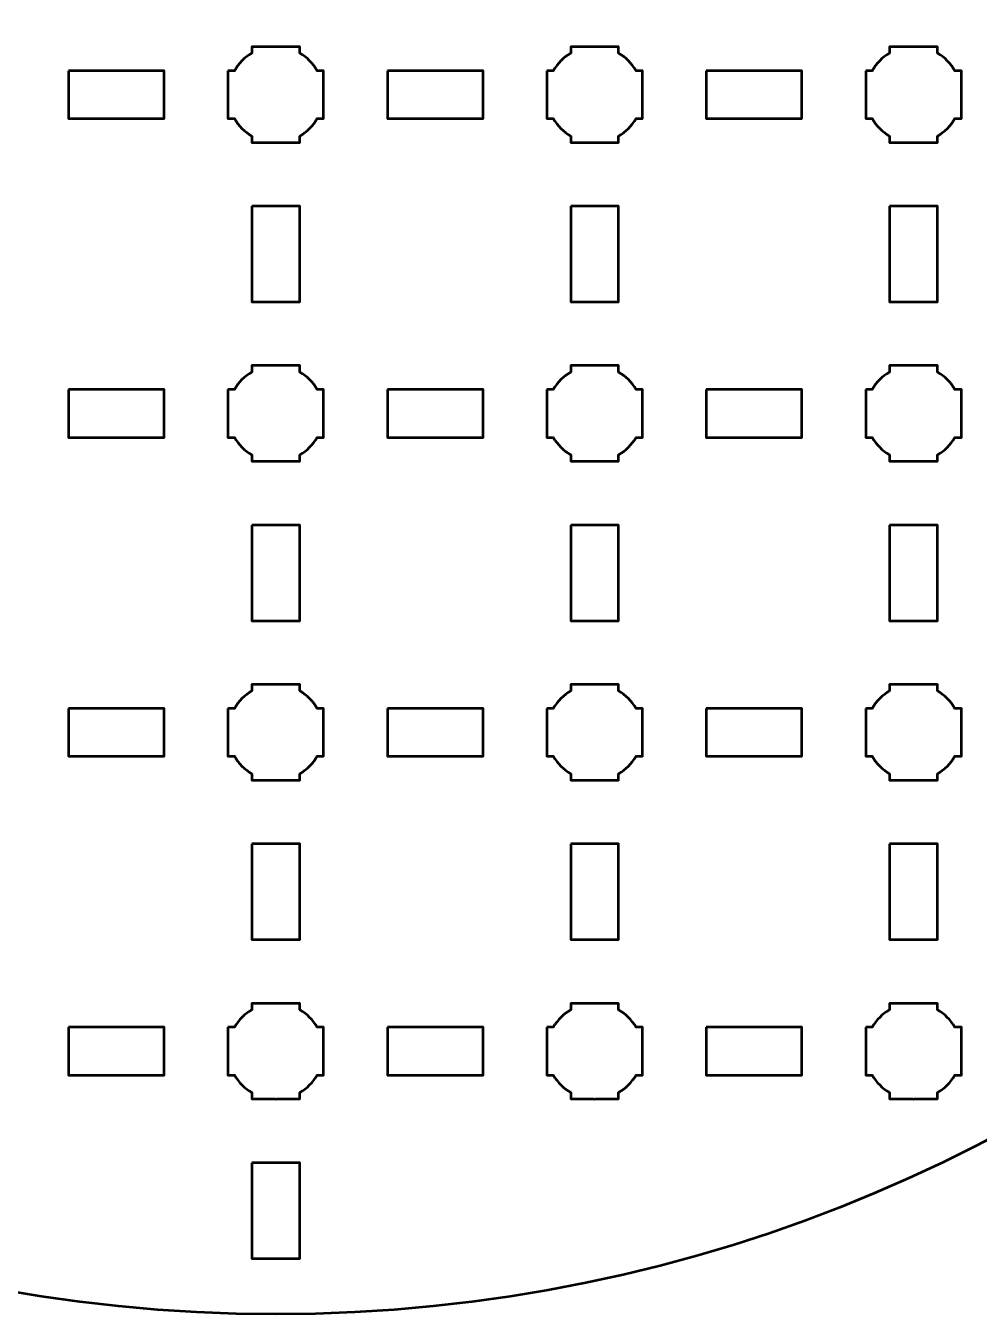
# Model space of a CAD drawing. Header units: centimetres. Extents: x -20.1 to -0.8, y -24.5 to -5.2.
# Drawn here: x -12.07 to -6.09, y -24.5 to -16.42 of the extents above; entities that cross this region are included whole.
import ezdxf

# ---------------------------------------------------------------- set-up
doc = ezdxf.new("R2010")
doc.units = ezdxf.units.CM
doc.header["$MEASUREMENT"] = 0
doc.layers.add('Layer 1', color=7, linetype='Continuous')

msp = doc.modelspace()

# ---------------------------------------------------------------- linework, layer by layer
at = {"layer": 'Layer 1', "lineweight": 53}
msp.add_ellipse((-10.49999, -14.84999), major_axis=(0, 9.65), ratio=1, dxfattribs=at)
for points, knots in [([(-10.8, -16.69994), (-10.8, -16.69994), (-10.7598, -16.69994), (-10.7598, -16.69994), (-10.7598, -16.69994), (-10.73347, -16.65442), (-10.69551, -16.61649), (-10.65, -16.59016), (-10.65, -16.59016), (-10.65, -16.59016), (-10.65, -16.54994), (-10.65, -16.54994), (-10.65, -16.54994), (-10.65, -16.54994), (-10.35, -16.54994), (-10.35, -16.54994), (-10.35, -16.54994), (-10.35, -16.54994), (-10.35, -16.59013), (-10.35, -16.59013), (-10.35, -16.59013), (-10.30447, -16.61646), (-10.26648, -16.65441), (-10.24012, -16.69994), (-10.24012, -16.69994), (-10.24012, -16.69994), (-10.2, -16.69994), (-10.2, -16.69994), (-10.2, -16.69994), (-10.2, -16.69994), (-10.2, -16.84536), (-10.2, -16.84536), (-10.2, -16.84536), (-10.2, -16.84536), (-10.19994, -16.85001), (-10.19994, -16.85001), (-10.19994, -16.85001), (-10.19994, -16.85001), (-10.2, -16.85465), (-10.2, -16.85465), (-10.2, -16.85465), (-10.2, -16.85465), (-10.2, -16.99994), (-10.2, -16.99994), (-10.2, -16.99994), (-10.2, -16.99994), (-10.24007, -16.99994), (-10.24007, -16.99994), (-10.24007, -16.99994), (-10.26642, -17.04551), (-10.30442, -17.08352), (-10.35, -17.10988), (-10.35, -17.10988), (-10.35, -17.10988), (-10.35, -17.14994), (-10.35, -17.14994), (-10.35, -17.14994), (-10.35, -17.14994), (-10.49328, -17.14994), (-10.49328, -17.14994), (-10.49328, -17.14994), (-10.49328, -17.14994), (-10.49995, -17.15002), (-10.49995, -17.15002), (-10.49995, -17.15002), (-10.49995, -17.15002), (-10.50663, -17.14994), (-10.50663, -17.14994), (-10.50663, -17.14994), (-10.50663, -17.14994), (-10.65, -17.14994), (-10.65, -17.14994), (-10.65, -17.14994), (-10.65, -17.14994), (-10.65, -17.10984), (-10.65, -17.10984), (-10.65, -17.10984), (-10.69554, -17.08348), (-10.73352, -17.04549), (-10.75985, -16.99994), (-10.75985, -16.99994), (-10.75985, -16.99994), (-10.8, -16.99994), (-10.8, -16.99994), (-10.8, -16.99994), (-10.8, -16.99994), (-10.8, -16.69994), (-10.8, -16.69994)], [0, 0, 0, 0, 0.0454545, 0.0454545, 0.0454545, 0.0454545, 0.0909091, 0.0909091, 0.0909091, 0.0909091, 0.1363636, 0.1363636, 0.1363636, 0.1363636, 0.1818182, 0.1818182, 0.1818182, 0.1818182, 0.2272727, 0.2272727, 0.2272727, 0.2272727, 0.2727273, 0.2727273, 0.2727273, 0.2727273, 0.3181818, 0.3181818, 0.3181818, 0.3181818, 0.3636364, 0.3636364, 0.3636364, 0.3636364, 0.4090909, 0.4090909, 0.4090909, 0.4090909, 0.4545455, 0.4545455, 0.4545455, 0.4545455, 0.5, 0.5, 0.5, 0.5, 0.5454545, 0.5454545, 0.5454545, 0.5454545, 0.5909091, 0.5909091, 0.5909091, 0.5909091, 0.6363636, 0.6363636, 0.6363636, 0.6363636, 0.6818182, 0.6818182, 0.6818182, 0.6818182, 0.7272727, 0.7272727, 0.7272727, 0.7272727, 0.7727273, 0.7727273, 0.7727273, 0.7727273, 0.8181818, 0.8181818, 0.8181818, 0.8181818, 0.8636364, 0.8636364, 0.8636364, 0.8636364, 0.9090909, 0.9090909, 0.9090909, 0.9090909, 0.9545455, 0.9545455, 0.9545455, 0.9545455, 1, 1, 1, 1]), ([(-8.8, -16.69994), (-8.8, -16.69994), (-8.7598, -16.69994), (-8.7598, -16.69994), (-8.7598, -16.69994), (-8.73347, -16.65442), (-8.69551, -16.61649), (-8.65, -16.59016), (-8.65, -16.59016), (-8.65, -16.59016), (-8.65, -16.54994), (-8.65, -16.54994), (-8.65, -16.54994), (-8.65, -16.54994), (-8.35, -16.54994), (-8.35, -16.54994), (-8.35, -16.54994), (-8.35, -16.54994), (-8.35, -16.59013), (-8.35, -16.59013), (-8.35, -16.59013), (-8.30447, -16.61646), (-8.26648, -16.65441), (-8.24012, -16.69994), (-8.24012, -16.69994), (-8.24012, -16.69994), (-8.2, -16.69994), (-8.2, -16.69994), (-8.2, -16.69994), (-8.2, -16.69994), (-8.2, -16.84536), (-8.2, -16.84536), (-8.2, -16.84536), (-8.2, -16.84536), (-8.19994, -16.85001), (-8.19994, -16.85001), (-8.19994, -16.85001), (-8.19994, -16.85001), (-8.2, -16.85465), (-8.2, -16.85465), (-8.2, -16.85465), (-8.2, -16.85465), (-8.2, -16.99994), (-8.2, -16.99994), (-8.2, -16.99994), (-8.2, -16.99994), (-8.24007, -16.99994), (-8.24007, -16.99994), (-8.24007, -16.99994), (-8.26642, -17.04551), (-8.30442, -17.08352), (-8.35, -17.10988), (-8.35, -17.10988), (-8.35, -17.10988), (-8.35, -17.14994), (-8.35, -17.14994), (-8.35, -17.14994), (-8.35, -17.14994), (-8.49328, -17.14994), (-8.49328, -17.14994), (-8.49328, -17.14994), (-8.49328, -17.14994), (-8.49995, -17.15002), (-8.49995, -17.15002), (-8.49995, -17.15002), (-8.49995, -17.15002), (-8.50663, -17.14994), (-8.50663, -17.14994), (-8.50663, -17.14994), (-8.50663, -17.14994), (-8.65, -17.14994), (-8.65, -17.14994), (-8.65, -17.14994), (-8.65, -17.14994), (-8.65, -17.10984), (-8.65, -17.10984), (-8.65, -17.10984), (-8.69554, -17.08348), (-8.73352, -17.04549), (-8.75985, -16.99994), (-8.75985, -16.99994), (-8.75985, -16.99994), (-8.8, -16.99994), (-8.8, -16.99994), (-8.8, -16.99994), (-8.8, -16.99994), (-8.8, -16.69994), (-8.8, -16.69994)], [0, 0, 0, 0, 0.0454545, 0.0454545, 0.0454545, 0.0454545, 0.0909091, 0.0909091, 0.0909091, 0.0909091, 0.1363636, 0.1363636, 0.1363636, 0.1363636, 0.1818182, 0.1818182, 0.1818182, 0.1818182, 0.2272727, 0.2272727, 0.2272727, 0.2272727, 0.2727273, 0.2727273, 0.2727273, 0.2727273, 0.3181818, 0.3181818, 0.3181818, 0.3181818, 0.3636364, 0.3636364, 0.3636364, 0.3636364, 0.4090909, 0.4090909, 0.4090909, 0.4090909, 0.4545455, 0.4545455, 0.4545455, 0.4545455, 0.5, 0.5, 0.5, 0.5, 0.5454545, 0.5454545, 0.5454545, 0.5454545, 0.5909091, 0.5909091, 0.5909091, 0.5909091, 0.6363636, 0.6363636, 0.6363636, 0.6363636, 0.6818182, 0.6818182, 0.6818182, 0.6818182, 0.7272727, 0.7272727, 0.7272727, 0.7272727, 0.7727273, 0.7727273, 0.7727273, 0.7727273, 0.8181818, 0.8181818, 0.8181818, 0.8181818, 0.8636364, 0.8636364, 0.8636364, 0.8636364, 0.9090909, 0.9090909, 0.9090909, 0.9090909, 0.9545455, 0.9545455, 0.9545455, 0.9545455, 1, 1, 1, 1]), ([(-6.8, -16.69994), (-6.8, -16.69994), (-6.7598, -16.69994), (-6.7598, -16.69994), (-6.7598, -16.69994), (-6.73347, -16.65442), (-6.69551, -16.61649), (-6.65, -16.59016), (-6.65, -16.59016), (-6.65, -16.59016), (-6.65, -16.54994), (-6.65, -16.54994), (-6.65, -16.54994), (-6.65, -16.54994), (-6.35, -16.54994), (-6.35, -16.54994), (-6.35, -16.54994), (-6.35, -16.54994), (-6.35, -16.59013), (-6.35, -16.59013), (-6.35, -16.59013), (-6.30447, -16.61646), (-6.26648, -16.65441), (-6.24012, -16.69994), (-6.24012, -16.69994), (-6.24012, -16.69994), (-6.2, -16.69994), (-6.2, -16.69994), (-6.2, -16.69994), (-6.2, -16.69994), (-6.2, -16.84536), (-6.2, -16.84536), (-6.2, -16.84536), (-6.2, -16.84536), (-6.19994, -16.85001), (-6.19994, -16.85001), (-6.19994, -16.85001), (-6.19994, -16.85001), (-6.2, -16.85465), (-6.2, -16.85465), (-6.2, -16.85465), (-6.2, -16.85465), (-6.2, -16.99994), (-6.2, -16.99994), (-6.2, -16.99994), (-6.2, -16.99994), (-6.24007, -16.99994), (-6.24007, -16.99994), (-6.24007, -16.99994), (-6.26642, -17.04551), (-6.30442, -17.08352), (-6.35, -17.10988), (-6.35, -17.10988), (-6.35, -17.10988), (-6.35, -17.14994), (-6.35, -17.14994), (-6.35, -17.14994), (-6.35, -17.14994), (-6.49328, -17.14994), (-6.49328, -17.14994), (-6.49328, -17.14994), (-6.49328, -17.14994), (-6.49995, -17.15002), (-6.49995, -17.15002), (-6.49995, -17.15002), (-6.49995, -17.15002), (-6.50663, -17.14994), (-6.50663, -17.14994), (-6.50663, -17.14994), (-6.50663, -17.14994), (-6.65, -17.14994), (-6.65, -17.14994), (-6.65, -17.14994), (-6.65, -17.14994), (-6.65, -17.10984), (-6.65, -17.10984), (-6.65, -17.10984), (-6.69554, -17.08348), (-6.73352, -17.04549), (-6.75985, -16.99994), (-6.75985, -16.99994), (-6.75985, -16.99994), (-6.8, -16.99994), (-6.8, -16.99994), (-6.8, -16.99994), (-6.8, -16.99994), (-6.8, -16.69994), (-6.8, -16.69994)], [0, 0, 0, 0, 0.0454545, 0.0454545, 0.0454545, 0.0454545, 0.0909091, 0.0909091, 0.0909091, 0.0909091, 0.1363636, 0.1363636, 0.1363636, 0.1363636, 0.1818182, 0.1818182, 0.1818182, 0.1818182, 0.2272727, 0.2272727, 0.2272727, 0.2272727, 0.2727273, 0.2727273, 0.2727273, 0.2727273, 0.3181818, 0.3181818, 0.3181818, 0.3181818, 0.3636364, 0.3636364, 0.3636364, 0.3636364, 0.4090909, 0.4090909, 0.4090909, 0.4090909, 0.4545455, 0.4545455, 0.4545455, 0.4545455, 0.5, 0.5, 0.5, 0.5, 0.5454545, 0.5454545, 0.5454545, 0.5454545, 0.5909091, 0.5909091, 0.5909091, 0.5909091, 0.6363636, 0.6363636, 0.6363636, 0.6363636, 0.6818182, 0.6818182, 0.6818182, 0.6818182, 0.7272727, 0.7272727, 0.7272727, 0.7272727, 0.7727273, 0.7727273, 0.7727273, 0.7727273, 0.8181818, 0.8181818, 0.8181818, 0.8181818, 0.8636364, 0.8636364, 0.8636364, 0.8636364, 0.9090909, 0.9090909, 0.9090909, 0.9090909, 0.9545455, 0.9545455, 0.9545455, 0.9545455, 1, 1, 1, 1]), ([(-11.79999, -16.69996), (-11.79999, -16.69996), (-11.19998, -16.69996), (-11.19998, -16.69996), (-11.19998, -16.69996), (-11.19998, -16.69996), (-11.19998, -16.99997), (-11.19998, -16.99997), (-11.19998, -16.99997), (-11.19998, -16.99997), (-11.79999, -16.99997), (-11.79999, -16.99997), (-11.79999, -16.99997), (-11.79999, -16.99997), (-11.79999, -16.69996), (-11.79999, -16.69996)], [0, 0, 0, 0, 0.25, 0.25, 0.25, 0.25, 0.5, 0.5, 0.5, 0.5, 0.75, 0.75, 0.75, 0.75, 1, 1, 1, 1]), ([(-9.79992, -16.69996), (-9.79992, -16.69996), (-9.19992, -16.69996), (-9.19992, -16.69996), (-9.19992, -16.69996), (-9.19992, -16.69996), (-9.19992, -16.99997), (-9.19992, -16.99997), (-9.19992, -16.99997), (-9.19992, -16.99997), (-9.79992, -16.99997), (-9.79992, -16.99997), (-9.79992, -16.99997), (-9.79992, -16.99997), (-9.79992, -16.69996), (-9.79992, -16.69996)], [0, 0, 0, 0, 0.25, 0.25, 0.25, 0.25, 0.5, 0.5, 0.5, 0.5, 0.75, 0.75, 0.75, 0.75, 1, 1, 1, 1]), ([(-7.79992, -16.69993), (-7.79992, -16.69993), (-7.19992, -16.69993), (-7.19992, -16.69993), (-7.19992, -16.69993), (-7.19992, -16.69993), (-7.19992, -16.99993), (-7.19992, -16.99993), (-7.19992, -16.99993), (-7.19992, -16.99993), (-7.79992, -16.99993), (-7.79992, -16.99993), (-7.79992, -16.99993), (-7.79992, -16.99993), (-7.79992, -16.69993), (-7.79992, -16.69993)], [0, 0, 0, 0, 0.25, 0.25, 0.25, 0.25, 0.5, 0.5, 0.5, 0.5, 0.75, 0.75, 0.75, 0.75, 1, 1, 1, 1]), ([(-10.65004, -17.54998), (-10.65004, -17.54998), (-10.35004, -17.54998), (-10.35004, -17.54998), (-10.35004, -17.54998), (-10.35004, -17.54998), (-10.35004, -18.14998), (-10.35004, -18.14998), (-10.35004, -18.14998), (-10.35004, -18.14998), (-10.65004, -18.14998), (-10.65004, -18.14998), (-10.65004, -18.14998), (-10.65004, -18.14998), (-10.65004, -17.54998), (-10.65004, -17.54998)], [0, 0, 0, 0, 0.25, 0.25, 0.25, 0.25, 0.5, 0.5, 0.5, 0.5, 0.75, 0.75, 0.75, 0.75, 1, 1, 1, 1]), ([(-8.64994, -17.54998), (-8.64994, -17.54998), (-8.34993, -17.54998), (-8.34993, -17.54998), (-8.34993, -17.54998), (-8.34993, -17.54998), (-8.34993, -18.14998), (-8.34993, -18.14998), (-8.34993, -18.14998), (-8.34993, -18.14998), (-8.64994, -18.14998), (-8.64994, -18.14998), (-8.64994, -18.14998), (-8.64994, -18.14998), (-8.64994, -17.54998), (-8.64994, -17.54998)], [0, 0, 0, 0, 0.25, 0.25, 0.25, 0.25, 0.5, 0.5, 0.5, 0.5, 0.75, 0.75, 0.75, 0.75, 1, 1, 1, 1]), ([(-6.64997, -17.54998), (-6.64997, -17.54998), (-6.34997, -17.54998), (-6.34997, -17.54998), (-6.34997, -17.54998), (-6.34997, -17.54998), (-6.34997, -18.14998), (-6.34997, -18.14998), (-6.34997, -18.14998), (-6.34997, -18.14998), (-6.64997, -18.14998), (-6.64997, -18.14998), (-6.64997, -18.14998), (-6.64997, -18.14998), (-6.64997, -17.54998), (-6.64997, -17.54998)], [0, 0, 0, 0, 0.25, 0.25, 0.25, 0.25, 0.5, 0.5, 0.5, 0.5, 0.75, 0.75, 0.75, 0.75, 1, 1, 1, 1]), ([(-10.8, -18.69994), (-10.8, -18.69994), (-10.7598, -18.69994), (-10.7598, -18.69994), (-10.7598, -18.69994), (-10.73347, -18.65442), (-10.69551, -18.61649), (-10.65, -18.59016), (-10.65, -18.59016), (-10.65, -18.59016), (-10.65, -18.54994), (-10.65, -18.54994), (-10.65, -18.54994), (-10.65, -18.54994), (-10.35, -18.54994), (-10.35, -18.54994), (-10.35, -18.54994), (-10.35, -18.54994), (-10.35, -18.59013), (-10.35, -18.59013), (-10.35, -18.59013), (-10.30447, -18.61646), (-10.26648, -18.65441), (-10.24012, -18.69994), (-10.24012, -18.69994), (-10.24012, -18.69994), (-10.2, -18.69994), (-10.2, -18.69994), (-10.2, -18.69994), (-10.2, -18.69994), (-10.2, -18.84536), (-10.2, -18.84536), (-10.2, -18.84536), (-10.2, -18.84536), (-10.19994, -18.85001), (-10.19994, -18.85001), (-10.19994, -18.85001), (-10.19994, -18.85001), (-10.2, -18.85465), (-10.2, -18.85465), (-10.2, -18.85465), (-10.2, -18.85465), (-10.2, -18.99994), (-10.2, -18.99994), (-10.2, -18.99994), (-10.2, -18.99994), (-10.24007, -18.99994), (-10.24007, -18.99994), (-10.24007, -18.99994), (-10.26642, -19.04551), (-10.30442, -19.08352), (-10.35, -19.10988), (-10.35, -19.10988), (-10.35, -19.10988), (-10.35, -19.14994), (-10.35, -19.14994), (-10.35, -19.14994), (-10.35, -19.14994), (-10.49328, -19.14994), (-10.49328, -19.14994), (-10.49328, -19.14994), (-10.49328, -19.14994), (-10.49995, -19.15002), (-10.49995, -19.15002), (-10.49995, -19.15002), (-10.49995, -19.15002), (-10.50663, -19.14994), (-10.50663, -19.14994), (-10.50663, -19.14994), (-10.50663, -19.14994), (-10.65, -19.14994), (-10.65, -19.14994), (-10.65, -19.14994), (-10.65, -19.14994), (-10.65, -19.10984), (-10.65, -19.10984), (-10.65, -19.10984), (-10.69554, -19.08348), (-10.73352, -19.04549), (-10.75985, -18.99994), (-10.75985, -18.99994), (-10.75985, -18.99994), (-10.8, -18.99994), (-10.8, -18.99994), (-10.8, -18.99994), (-10.8, -18.99994), (-10.8, -18.69994), (-10.8, -18.69994)], [0, 0, 0, 0, 0.0454545, 0.0454545, 0.0454545, 0.0454545, 0.0909091, 0.0909091, 0.0909091, 0.0909091, 0.1363636, 0.1363636, 0.1363636, 0.1363636, 0.1818182, 0.1818182, 0.1818182, 0.1818182, 0.2272727, 0.2272727, 0.2272727, 0.2272727, 0.2727273, 0.2727273, 0.2727273, 0.2727273, 0.3181818, 0.3181818, 0.3181818, 0.3181818, 0.3636364, 0.3636364, 0.3636364, 0.3636364, 0.4090909, 0.4090909, 0.4090909, 0.4090909, 0.4545455, 0.4545455, 0.4545455, 0.4545455, 0.5, 0.5, 0.5, 0.5, 0.5454545, 0.5454545, 0.5454545, 0.5454545, 0.5909091, 0.5909091, 0.5909091, 0.5909091, 0.6363636, 0.6363636, 0.6363636, 0.6363636, 0.6818182, 0.6818182, 0.6818182, 0.6818182, 0.7272727, 0.7272727, 0.7272727, 0.7272727, 0.7727273, 0.7727273, 0.7727273, 0.7727273, 0.8181818, 0.8181818, 0.8181818, 0.8181818, 0.8636364, 0.8636364, 0.8636364, 0.8636364, 0.9090909, 0.9090909, 0.9090909, 0.9090909, 0.9545455, 0.9545455, 0.9545455, 0.9545455, 1, 1, 1, 1]), ([(-8.8, -18.69994), (-8.8, -18.69994), (-8.7598, -18.69994), (-8.7598, -18.69994), (-8.7598, -18.69994), (-8.73347, -18.65442), (-8.69551, -18.61649), (-8.65, -18.59016), (-8.65, -18.59016), (-8.65, -18.59016), (-8.65, -18.54994), (-8.65, -18.54994), (-8.65, -18.54994), (-8.65, -18.54994), (-8.35, -18.54994), (-8.35, -18.54994), (-8.35, -18.54994), (-8.35, -18.54994), (-8.35, -18.59013), (-8.35, -18.59013), (-8.35, -18.59013), (-8.30447, -18.61646), (-8.26648, -18.65441), (-8.24012, -18.69994), (-8.24012, -18.69994), (-8.24012, -18.69994), (-8.2, -18.69994), (-8.2, -18.69994), (-8.2, -18.69994), (-8.2, -18.69994), (-8.2, -18.84536), (-8.2, -18.84536), (-8.2, -18.84536), (-8.2, -18.84536), (-8.19994, -18.85001), (-8.19994, -18.85001), (-8.19994, -18.85001), (-8.19994, -18.85001), (-8.2, -18.85465), (-8.2, -18.85465), (-8.2, -18.85465), (-8.2, -18.85465), (-8.2, -18.99994), (-8.2, -18.99994), (-8.2, -18.99994), (-8.2, -18.99994), (-8.24007, -18.99994), (-8.24007, -18.99994), (-8.24007, -18.99994), (-8.26642, -19.04551), (-8.30442, -19.08352), (-8.35, -19.10988), (-8.35, -19.10988), (-8.35, -19.10988), (-8.35, -19.14994), (-8.35, -19.14994), (-8.35, -19.14994), (-8.35, -19.14994), (-8.49328, -19.14994), (-8.49328, -19.14994), (-8.49328, -19.14994), (-8.49328, -19.14994), (-8.49995, -19.15002), (-8.49995, -19.15002), (-8.49995, -19.15002), (-8.49995, -19.15002), (-8.50663, -19.14994), (-8.50663, -19.14994), (-8.50663, -19.14994), (-8.50663, -19.14994), (-8.65, -19.14994), (-8.65, -19.14994), (-8.65, -19.14994), (-8.65, -19.14994), (-8.65, -19.10984), (-8.65, -19.10984), (-8.65, -19.10984), (-8.69554, -19.08348), (-8.73352, -19.04549), (-8.75985, -18.99994), (-8.75985, -18.99994), (-8.75985, -18.99994), (-8.8, -18.99994), (-8.8, -18.99994), (-8.8, -18.99994), (-8.8, -18.99994), (-8.8, -18.69994), (-8.8, -18.69994)], [0, 0, 0, 0, 0.0454545, 0.0454545, 0.0454545, 0.0454545, 0.0909091, 0.0909091, 0.0909091, 0.0909091, 0.1363636, 0.1363636, 0.1363636, 0.1363636, 0.1818182, 0.1818182, 0.1818182, 0.1818182, 0.2272727, 0.2272727, 0.2272727, 0.2272727, 0.2727273, 0.2727273, 0.2727273, 0.2727273, 0.3181818, 0.3181818, 0.3181818, 0.3181818, 0.3636364, 0.3636364, 0.3636364, 0.3636364, 0.4090909, 0.4090909, 0.4090909, 0.4090909, 0.4545455, 0.4545455, 0.4545455, 0.4545455, 0.5, 0.5, 0.5, 0.5, 0.5454545, 0.5454545, 0.5454545, 0.5454545, 0.5909091, 0.5909091, 0.5909091, 0.5909091, 0.6363636, 0.6363636, 0.6363636, 0.6363636, 0.6818182, 0.6818182, 0.6818182, 0.6818182, 0.7272727, 0.7272727, 0.7272727, 0.7272727, 0.7727273, 0.7727273, 0.7727273, 0.7727273, 0.8181818, 0.8181818, 0.8181818, 0.8181818, 0.8636364, 0.8636364, 0.8636364, 0.8636364, 0.9090909, 0.9090909, 0.9090909, 0.9090909, 0.9545455, 0.9545455, 0.9545455, 0.9545455, 1, 1, 1, 1]), ([(-6.8, -18.69994), (-6.8, -18.69994), (-6.7598, -18.69994), (-6.7598, -18.69994), (-6.7598, -18.69994), (-6.73347, -18.65442), (-6.69551, -18.61649), (-6.65, -18.59016), (-6.65, -18.59016), (-6.65, -18.59016), (-6.65, -18.54994), (-6.65, -18.54994), (-6.65, -18.54994), (-6.65, -18.54994), (-6.35, -18.54994), (-6.35, -18.54994), (-6.35, -18.54994), (-6.35, -18.54994), (-6.35, -18.59013), (-6.35, -18.59013), (-6.35, -18.59013), (-6.30447, -18.61646), (-6.26648, -18.65441), (-6.24012, -18.69994), (-6.24012, -18.69994), (-6.24012, -18.69994), (-6.2, -18.69994), (-6.2, -18.69994), (-6.2, -18.69994), (-6.2, -18.69994), (-6.2, -18.84536), (-6.2, -18.84536), (-6.2, -18.84536), (-6.2, -18.84536), (-6.19994, -18.85001), (-6.19994, -18.85001), (-6.19994, -18.85001), (-6.19994, -18.85001), (-6.2, -18.85465), (-6.2, -18.85465), (-6.2, -18.85465), (-6.2, -18.85465), (-6.2, -18.99994), (-6.2, -18.99994), (-6.2, -18.99994), (-6.2, -18.99994), (-6.24007, -18.99994), (-6.24007, -18.99994), (-6.24007, -18.99994), (-6.26642, -19.04551), (-6.30442, -19.08352), (-6.35, -19.10988), (-6.35, -19.10988), (-6.35, -19.10988), (-6.35, -19.14994), (-6.35, -19.14994), (-6.35, -19.14994), (-6.35, -19.14994), (-6.49328, -19.14994), (-6.49328, -19.14994), (-6.49328, -19.14994), (-6.49328, -19.14994), (-6.49995, -19.15002), (-6.49995, -19.15002), (-6.49995, -19.15002), (-6.49995, -19.15002), (-6.50663, -19.14994), (-6.50663, -19.14994), (-6.50663, -19.14994), (-6.50663, -19.14994), (-6.65, -19.14994), (-6.65, -19.14994), (-6.65, -19.14994), (-6.65, -19.14994), (-6.65, -19.10984), (-6.65, -19.10984), (-6.65, -19.10984), (-6.69554, -19.08348), (-6.73352, -19.04549), (-6.75985, -18.99994), (-6.75985, -18.99994), (-6.75985, -18.99994), (-6.8, -18.99994), (-6.8, -18.99994), (-6.8, -18.99994), (-6.8, -18.99994), (-6.8, -18.69994), (-6.8, -18.69994)], [0, 0, 0, 0, 0.0454545, 0.0454545, 0.0454545, 0.0454545, 0.0909091, 0.0909091, 0.0909091, 0.0909091, 0.1363636, 0.1363636, 0.1363636, 0.1363636, 0.1818182, 0.1818182, 0.1818182, 0.1818182, 0.2272727, 0.2272727, 0.2272727, 0.2272727, 0.2727273, 0.2727273, 0.2727273, 0.2727273, 0.3181818, 0.3181818, 0.3181818, 0.3181818, 0.3636364, 0.3636364, 0.3636364, 0.3636364, 0.4090909, 0.4090909, 0.4090909, 0.4090909, 0.4545455, 0.4545455, 0.4545455, 0.4545455, 0.5, 0.5, 0.5, 0.5, 0.5454545, 0.5454545, 0.5454545, 0.5454545, 0.5909091, 0.5909091, 0.5909091, 0.5909091, 0.6363636, 0.6363636, 0.6363636, 0.6363636, 0.6818182, 0.6818182, 0.6818182, 0.6818182, 0.7272727, 0.7272727, 0.7272727, 0.7272727, 0.7727273, 0.7727273, 0.7727273, 0.7727273, 0.8181818, 0.8181818, 0.8181818, 0.8181818, 0.8636364, 0.8636364, 0.8636364, 0.8636364, 0.9090909, 0.9090909, 0.9090909, 0.9090909, 0.9545455, 0.9545455, 0.9545455, 0.9545455, 1, 1, 1, 1]), ([(-11.79999, -18.69996), (-11.79999, -18.69996), (-11.19998, -18.69996), (-11.19998, -18.69996), (-11.19998, -18.69996), (-11.19998, -18.69996), (-11.19998, -18.99997), (-11.19998, -18.99997), (-11.19998, -18.99997), (-11.19998, -18.99997), (-11.79999, -18.99997), (-11.79999, -18.99997), (-11.79999, -18.99997), (-11.79999, -18.99997), (-11.79999, -18.69996), (-11.79999, -18.69996)], [0, 0, 0, 0, 0.25, 0.25, 0.25, 0.25, 0.5, 0.5, 0.5, 0.5, 0.75, 0.75, 0.75, 0.75, 1, 1, 1, 1]), ([(-9.79992, -18.69996), (-9.79992, -18.69996), (-9.19992, -18.69996), (-9.19992, -18.69996), (-9.19992, -18.69996), (-9.19992, -18.69996), (-9.19992, -18.99997), (-9.19992, -18.99997), (-9.19992, -18.99997), (-9.19992, -18.99997), (-9.79992, -18.99997), (-9.79992, -18.99997), (-9.79992, -18.99997), (-9.79992, -18.99997), (-9.79992, -18.69996), (-9.79992, -18.69996)], [0, 0, 0, 0, 0.25, 0.25, 0.25, 0.25, 0.5, 0.5, 0.5, 0.5, 0.75, 0.75, 0.75, 0.75, 1, 1, 1, 1]), ([(-7.79992, -18.69993), (-7.79992, -18.69993), (-7.19992, -18.69993), (-7.19992, -18.69993), (-7.19992, -18.69993), (-7.19992, -18.69993), (-7.19992, -18.99993), (-7.19992, -18.99993), (-7.19992, -18.99993), (-7.19992, -18.99993), (-7.79992, -18.99993), (-7.79992, -18.99993), (-7.79992, -18.99993), (-7.79992, -18.99993), (-7.79992, -18.69993), (-7.79992, -18.69993)], [0, 0, 0, 0, 0.25, 0.25, 0.25, 0.25, 0.5, 0.5, 0.5, 0.5, 0.75, 0.75, 0.75, 0.75, 1, 1, 1, 1]), ([(-10.65004, -19.54998), (-10.65004, -19.54998), (-10.35004, -19.54998), (-10.35004, -19.54998), (-10.35004, -19.54998), (-10.35004, -19.54998), (-10.35004, -20.14998), (-10.35004, -20.14998), (-10.35004, -20.14998), (-10.35004, -20.14998), (-10.65004, -20.14998), (-10.65004, -20.14998), (-10.65004, -20.14998), (-10.65004, -20.14998), (-10.65004, -19.54998), (-10.65004, -19.54998)], [0, 0, 0, 0, 0.25, 0.25, 0.25, 0.25, 0.5, 0.5, 0.5, 0.5, 0.75, 0.75, 0.75, 0.75, 1, 1, 1, 1]), ([(-8.64994, -19.54998), (-8.64994, -19.54998), (-8.34993, -19.54998), (-8.34993, -19.54998), (-8.34993, -19.54998), (-8.34993, -19.54998), (-8.34993, -20.14998), (-8.34993, -20.14998), (-8.34993, -20.14998), (-8.34993, -20.14998), (-8.64994, -20.14998), (-8.64994, -20.14998), (-8.64994, -20.14998), (-8.64994, -20.14998), (-8.64994, -19.54998), (-8.64994, -19.54998)], [0, 0, 0, 0, 0.25, 0.25, 0.25, 0.25, 0.5, 0.5, 0.5, 0.5, 0.75, 0.75, 0.75, 0.75, 1, 1, 1, 1]), ([(-6.64997, -19.54998), (-6.64997, -19.54998), (-6.34997, -19.54998), (-6.34997, -19.54998), (-6.34997, -19.54998), (-6.34997, -19.54998), (-6.34997, -20.14998), (-6.34997, -20.14998), (-6.34997, -20.14998), (-6.34997, -20.14998), (-6.64997, -20.14998), (-6.64997, -20.14998), (-6.64997, -20.14998), (-6.64997, -20.14998), (-6.64997, -19.54998), (-6.64997, -19.54998)], [0, 0, 0, 0, 0.25, 0.25, 0.25, 0.25, 0.5, 0.5, 0.5, 0.5, 0.75, 0.75, 0.75, 0.75, 1, 1, 1, 1]), ([(-10.8, -20.69994), (-10.8, -20.69994), (-10.7598, -20.69994), (-10.7598, -20.69994), (-10.7598, -20.69994), (-10.73347, -20.65442), (-10.69551, -20.61649), (-10.65, -20.59016), (-10.65, -20.59016), (-10.65, -20.59016), (-10.65, -20.54994), (-10.65, -20.54994), (-10.65, -20.54994), (-10.65, -20.54994), (-10.35, -20.54994), (-10.35, -20.54994), (-10.35, -20.54994), (-10.35, -20.54994), (-10.35, -20.59013), (-10.35, -20.59013), (-10.35, -20.59013), (-10.30447, -20.61646), (-10.26648, -20.65441), (-10.24012, -20.69994), (-10.24012, -20.69994), (-10.24012, -20.69994), (-10.2, -20.69994), (-10.2, -20.69994), (-10.2, -20.69994), (-10.2, -20.69994), (-10.2, -20.84536), (-10.2, -20.84536), (-10.2, -20.84536), (-10.2, -20.84536), (-10.19994, -20.85001), (-10.19994, -20.85001), (-10.19994, -20.85001), (-10.19994, -20.85001), (-10.2, -20.85465), (-10.2, -20.85465), (-10.2, -20.85465), (-10.2, -20.85465), (-10.2, -20.99994), (-10.2, -20.99994), (-10.2, -20.99994), (-10.2, -20.99994), (-10.24007, -20.99994), (-10.24007, -20.99994), (-10.24007, -20.99994), (-10.26642, -21.04551), (-10.30442, -21.08352), (-10.35, -21.10988), (-10.35, -21.10988), (-10.35, -21.10988), (-10.35, -21.14994), (-10.35, -21.14994), (-10.35, -21.14994), (-10.35, -21.14994), (-10.49328, -21.14994), (-10.49328, -21.14994), (-10.49328, -21.14994), (-10.49328, -21.14994), (-10.49995, -21.15002), (-10.49995, -21.15002), (-10.49995, -21.15002), (-10.49995, -21.15002), (-10.50663, -21.14994), (-10.50663, -21.14994), (-10.50663, -21.14994), (-10.50663, -21.14994), (-10.65, -21.14994), (-10.65, -21.14994), (-10.65, -21.14994), (-10.65, -21.14994), (-10.65, -21.10984), (-10.65, -21.10984), (-10.65, -21.10984), (-10.69554, -21.08348), (-10.73352, -21.04549), (-10.75985, -20.99994), (-10.75985, -20.99994), (-10.75985, -20.99994), (-10.8, -20.99994), (-10.8, -20.99994), (-10.8, -20.99994), (-10.8, -20.99994), (-10.8, -20.69994), (-10.8, -20.69994)], [0, 0, 0, 0, 0.0454545, 0.0454545, 0.0454545, 0.0454545, 0.0909091, 0.0909091, 0.0909091, 0.0909091, 0.1363636, 0.1363636, 0.1363636, 0.1363636, 0.1818182, 0.1818182, 0.1818182, 0.1818182, 0.2272727, 0.2272727, 0.2272727, 0.2272727, 0.2727273, 0.2727273, 0.2727273, 0.2727273, 0.3181818, 0.3181818, 0.3181818, 0.3181818, 0.3636364, 0.3636364, 0.3636364, 0.3636364, 0.4090909, 0.4090909, 0.4090909, 0.4090909, 0.4545455, 0.4545455, 0.4545455, 0.4545455, 0.5, 0.5, 0.5, 0.5, 0.5454545, 0.5454545, 0.5454545, 0.5454545, 0.5909091, 0.5909091, 0.5909091, 0.5909091, 0.6363636, 0.6363636, 0.6363636, 0.6363636, 0.6818182, 0.6818182, 0.6818182, 0.6818182, 0.7272727, 0.7272727, 0.7272727, 0.7272727, 0.7727273, 0.7727273, 0.7727273, 0.7727273, 0.8181818, 0.8181818, 0.8181818, 0.8181818, 0.8636364, 0.8636364, 0.8636364, 0.8636364, 0.9090909, 0.9090909, 0.9090909, 0.9090909, 0.9545455, 0.9545455, 0.9545455, 0.9545455, 1, 1, 1, 1]), ([(-8.8, -20.69994), (-8.8, -20.69994), (-8.7598, -20.69994), (-8.7598, -20.69994), (-8.7598, -20.69994), (-8.73347, -20.65442), (-8.69551, -20.61649), (-8.65, -20.59016), (-8.65, -20.59016), (-8.65, -20.59016), (-8.65, -20.54994), (-8.65, -20.54994), (-8.65, -20.54994), (-8.65, -20.54994), (-8.35, -20.54994), (-8.35, -20.54994), (-8.35, -20.54994), (-8.35, -20.54994), (-8.35, -20.59013), (-8.35, -20.59013), (-8.35, -20.59013), (-8.30447, -20.61646), (-8.26648, -20.65441), (-8.24012, -20.69994), (-8.24012, -20.69994), (-8.24012, -20.69994), (-8.2, -20.69994), (-8.2, -20.69994), (-8.2, -20.69994), (-8.2, -20.69994), (-8.2, -20.84536), (-8.2, -20.84536), (-8.2, -20.84536), (-8.2, -20.84536), (-8.19994, -20.85001), (-8.19994, -20.85001), (-8.19994, -20.85001), (-8.19994, -20.85001), (-8.2, -20.85465), (-8.2, -20.85465), (-8.2, -20.85465), (-8.2, -20.85465), (-8.2, -20.99994), (-8.2, -20.99994), (-8.2, -20.99994), (-8.2, -20.99994), (-8.24007, -20.99994), (-8.24007, -20.99994), (-8.24007, -20.99994), (-8.26642, -21.04551), (-8.30442, -21.08352), (-8.35, -21.10988), (-8.35, -21.10988), (-8.35, -21.10988), (-8.35, -21.14994), (-8.35, -21.14994), (-8.35, -21.14994), (-8.35, -21.14994), (-8.49328, -21.14994), (-8.49328, -21.14994), (-8.49328, -21.14994), (-8.49328, -21.14994), (-8.49995, -21.15002), (-8.49995, -21.15002), (-8.49995, -21.15002), (-8.49995, -21.15002), (-8.50663, -21.14994), (-8.50663, -21.14994), (-8.50663, -21.14994), (-8.50663, -21.14994), (-8.65, -21.14994), (-8.65, -21.14994), (-8.65, -21.14994), (-8.65, -21.14994), (-8.65, -21.10984), (-8.65, -21.10984), (-8.65, -21.10984), (-8.69554, -21.08348), (-8.73352, -21.04549), (-8.75985, -20.99994), (-8.75985, -20.99994), (-8.75985, -20.99994), (-8.8, -20.99994), (-8.8, -20.99994), (-8.8, -20.99994), (-8.8, -20.99994), (-8.8, -20.69994), (-8.8, -20.69994)], [0, 0, 0, 0, 0.0454545, 0.0454545, 0.0454545, 0.0454545, 0.0909091, 0.0909091, 0.0909091, 0.0909091, 0.1363636, 0.1363636, 0.1363636, 0.1363636, 0.1818182, 0.1818182, 0.1818182, 0.1818182, 0.2272727, 0.2272727, 0.2272727, 0.2272727, 0.2727273, 0.2727273, 0.2727273, 0.2727273, 0.3181818, 0.3181818, 0.3181818, 0.3181818, 0.3636364, 0.3636364, 0.3636364, 0.3636364, 0.4090909, 0.4090909, 0.4090909, 0.4090909, 0.4545455, 0.4545455, 0.4545455, 0.4545455, 0.5, 0.5, 0.5, 0.5, 0.5454545, 0.5454545, 0.5454545, 0.5454545, 0.5909091, 0.5909091, 0.5909091, 0.5909091, 0.6363636, 0.6363636, 0.6363636, 0.6363636, 0.6818182, 0.6818182, 0.6818182, 0.6818182, 0.7272727, 0.7272727, 0.7272727, 0.7272727, 0.7727273, 0.7727273, 0.7727273, 0.7727273, 0.8181818, 0.8181818, 0.8181818, 0.8181818, 0.8636364, 0.8636364, 0.8636364, 0.8636364, 0.9090909, 0.9090909, 0.9090909, 0.9090909, 0.9545455, 0.9545455, 0.9545455, 0.9545455, 1, 1, 1, 1]), ([(-6.8, -20.69994), (-6.8, -20.69994), (-6.7598, -20.69994), (-6.7598, -20.69994), (-6.7598, -20.69994), (-6.73347, -20.65442), (-6.69551, -20.61649), (-6.65, -20.59016), (-6.65, -20.59016), (-6.65, -20.59016), (-6.65, -20.54994), (-6.65, -20.54994), (-6.65, -20.54994), (-6.65, -20.54994), (-6.35, -20.54994), (-6.35, -20.54994), (-6.35, -20.54994), (-6.35, -20.54994), (-6.35, -20.59013), (-6.35, -20.59013), (-6.35, -20.59013), (-6.30447, -20.61646), (-6.26648, -20.65441), (-6.24012, -20.69994), (-6.24012, -20.69994), (-6.24012, -20.69994), (-6.2, -20.69994), (-6.2, -20.69994), (-6.2, -20.69994), (-6.2, -20.69994), (-6.2, -20.84536), (-6.2, -20.84536), (-6.2, -20.84536), (-6.2, -20.84536), (-6.19994, -20.85001), (-6.19994, -20.85001), (-6.19994, -20.85001), (-6.19994, -20.85001), (-6.2, -20.85465), (-6.2, -20.85465), (-6.2, -20.85465), (-6.2, -20.85465), (-6.2, -20.99994), (-6.2, -20.99994), (-6.2, -20.99994), (-6.2, -20.99994), (-6.24007, -20.99994), (-6.24007, -20.99994), (-6.24007, -20.99994), (-6.26642, -21.04551), (-6.30442, -21.08352), (-6.35, -21.10988), (-6.35, -21.10988), (-6.35, -21.10988), (-6.35, -21.14994), (-6.35, -21.14994), (-6.35, -21.14994), (-6.35, -21.14994), (-6.49328, -21.14994), (-6.49328, -21.14994), (-6.49328, -21.14994), (-6.49328, -21.14994), (-6.49995, -21.15002), (-6.49995, -21.15002), (-6.49995, -21.15002), (-6.49995, -21.15002), (-6.50663, -21.14994), (-6.50663, -21.14994), (-6.50663, -21.14994), (-6.50663, -21.14994), (-6.65, -21.14994), (-6.65, -21.14994), (-6.65, -21.14994), (-6.65, -21.14994), (-6.65, -21.10984), (-6.65, -21.10984), (-6.65, -21.10984), (-6.69554, -21.08348), (-6.73352, -21.04549), (-6.75985, -20.99994), (-6.75985, -20.99994), (-6.75985, -20.99994), (-6.8, -20.99994), (-6.8, -20.99994), (-6.8, -20.99994), (-6.8, -20.99994), (-6.8, -20.69994), (-6.8, -20.69994)], [0, 0, 0, 0, 0.0454545, 0.0454545, 0.0454545, 0.0454545, 0.0909091, 0.0909091, 0.0909091, 0.0909091, 0.1363636, 0.1363636, 0.1363636, 0.1363636, 0.1818182, 0.1818182, 0.1818182, 0.1818182, 0.2272727, 0.2272727, 0.2272727, 0.2272727, 0.2727273, 0.2727273, 0.2727273, 0.2727273, 0.3181818, 0.3181818, 0.3181818, 0.3181818, 0.3636364, 0.3636364, 0.3636364, 0.3636364, 0.4090909, 0.4090909, 0.4090909, 0.4090909, 0.4545455, 0.4545455, 0.4545455, 0.4545455, 0.5, 0.5, 0.5, 0.5, 0.5454545, 0.5454545, 0.5454545, 0.5454545, 0.5909091, 0.5909091, 0.5909091, 0.5909091, 0.6363636, 0.6363636, 0.6363636, 0.6363636, 0.6818182, 0.6818182, 0.6818182, 0.6818182, 0.7272727, 0.7272727, 0.7272727, 0.7272727, 0.7727273, 0.7727273, 0.7727273, 0.7727273, 0.8181818, 0.8181818, 0.8181818, 0.8181818, 0.8636364, 0.8636364, 0.8636364, 0.8636364, 0.9090909, 0.9090909, 0.9090909, 0.9090909, 0.9545455, 0.9545455, 0.9545455, 0.9545455, 1, 1, 1, 1]), ([(-11.79999, -20.69996), (-11.79999, -20.69996), (-11.19998, -20.69996), (-11.19998, -20.69996), (-11.19998, -20.69996), (-11.19998, -20.69996), (-11.19998, -20.99997), (-11.19998, -20.99997), (-11.19998, -20.99997), (-11.19998, -20.99997), (-11.79999, -20.99997), (-11.79999, -20.99997), (-11.79999, -20.99997), (-11.79999, -20.99997), (-11.79999, -20.69996), (-11.79999, -20.69996)], [0, 0, 0, 0, 0.25, 0.25, 0.25, 0.25, 0.5, 0.5, 0.5, 0.5, 0.75, 0.75, 0.75, 0.75, 1, 1, 1, 1]), ([(-9.79992, -20.69996), (-9.79992, -20.69996), (-9.19992, -20.69996), (-9.19992, -20.69996), (-9.19992, -20.69996), (-9.19992, -20.69996), (-9.19992, -20.99997), (-9.19992, -20.99997), (-9.19992, -20.99997), (-9.19992, -20.99997), (-9.79992, -20.99997), (-9.79992, -20.99997), (-9.79992, -20.99997), (-9.79992, -20.99997), (-9.79992, -20.69996), (-9.79992, -20.69996)], [0, 0, 0, 0, 0.25, 0.25, 0.25, 0.25, 0.5, 0.5, 0.5, 0.5, 0.75, 0.75, 0.75, 0.75, 1, 1, 1, 1]), ([(-7.79992, -20.69993), (-7.79992, -20.69993), (-7.19992, -20.69993), (-7.19992, -20.69993), (-7.19992, -20.69993), (-7.19992, -20.69993), (-7.19992, -20.99993), (-7.19992, -20.99993), (-7.19992, -20.99993), (-7.19992, -20.99993), (-7.79992, -20.99993), (-7.79992, -20.99993), (-7.79992, -20.99993), (-7.79992, -20.99993), (-7.79992, -20.69993), (-7.79992, -20.69993)], [0, 0, 0, 0, 0.25, 0.25, 0.25, 0.25, 0.5, 0.5, 0.5, 0.5, 0.75, 0.75, 0.75, 0.75, 1, 1, 1, 1]), ([(-10.65004, -21.54998), (-10.65004, -21.54998), (-10.35004, -21.54998), (-10.35004, -21.54998), (-10.35004, -21.54998), (-10.35004, -21.54998), (-10.35004, -22.14998), (-10.35004, -22.14998), (-10.35004, -22.14998), (-10.35004, -22.14998), (-10.65004, -22.14998), (-10.65004, -22.14998), (-10.65004, -22.14998), (-10.65004, -22.14998), (-10.65004, -21.54998), (-10.65004, -21.54998)], [0, 0, 0, 0, 0.25, 0.25, 0.25, 0.25, 0.5, 0.5, 0.5, 0.5, 0.75, 0.75, 0.75, 0.75, 1, 1, 1, 1]), ([(-8.64994, -21.54998), (-8.64994, -21.54998), (-8.34993, -21.54998), (-8.34993, -21.54998), (-8.34993, -21.54998), (-8.34993, -21.54998), (-8.34993, -22.14998), (-8.34993, -22.14998), (-8.34993, -22.14998), (-8.34993, -22.14998), (-8.64994, -22.14998), (-8.64994, -22.14998), (-8.64994, -22.14998), (-8.64994, -22.14998), (-8.64994, -21.54998), (-8.64994, -21.54998)], [0, 0, 0, 0, 0.25, 0.25, 0.25, 0.25, 0.5, 0.5, 0.5, 0.5, 0.75, 0.75, 0.75, 0.75, 1, 1, 1, 1]), ([(-6.64997, -21.54998), (-6.64997, -21.54998), (-6.34997, -21.54998), (-6.34997, -21.54998), (-6.34997, -21.54998), (-6.34997, -21.54998), (-6.34997, -22.14998), (-6.34997, -22.14998), (-6.34997, -22.14998), (-6.34997, -22.14998), (-6.64997, -22.14998), (-6.64997, -22.14998), (-6.64997, -22.14998), (-6.64997, -22.14998), (-6.64997, -21.54998), (-6.64997, -21.54998)], [0, 0, 0, 0, 0.25, 0.25, 0.25, 0.25, 0.5, 0.5, 0.5, 0.5, 0.75, 0.75, 0.75, 0.75, 1, 1, 1, 1]), ([(-10.8, -22.69994), (-10.8, -22.69994), (-10.7598, -22.69994), (-10.7598, -22.69994), (-10.7598, -22.69994), (-10.73347, -22.65442), (-10.69551, -22.61649), (-10.65, -22.59016), (-10.65, -22.59016), (-10.65, -22.59016), (-10.65, -22.54994), (-10.65, -22.54994), (-10.65, -22.54994), (-10.65, -22.54994), (-10.35, -22.54994), (-10.35, -22.54994), (-10.35, -22.54994), (-10.35, -22.54994), (-10.35, -22.59013), (-10.35, -22.59013), (-10.35, -22.59013), (-10.30447, -22.61646), (-10.26648, -22.65441), (-10.24012, -22.69994), (-10.24012, -22.69994), (-10.24012, -22.69994), (-10.2, -22.69994), (-10.2, -22.69994), (-10.2, -22.69994), (-10.2, -22.69994), (-10.2, -22.84536), (-10.2, -22.84536), (-10.2, -22.84536), (-10.2, -22.84536), (-10.19994, -22.85001), (-10.19994, -22.85001), (-10.19994, -22.85001), (-10.19994, -22.85001), (-10.2, -22.85465), (-10.2, -22.85465), (-10.2, -22.85465), (-10.2, -22.85465), (-10.2, -22.99994), (-10.2, -22.99994), (-10.2, -22.99994), (-10.2, -22.99994), (-10.24007, -22.99994), (-10.24007, -22.99994), (-10.24007, -22.99994), (-10.26642, -23.04551), (-10.30442, -23.08352), (-10.35, -23.10988), (-10.35, -23.10988), (-10.35, -23.10988), (-10.35, -23.14994), (-10.35, -23.14994), (-10.35, -23.14994), (-10.35, -23.14994), (-10.49328, -23.14994), (-10.49328, -23.14994), (-10.49328, -23.14994), (-10.49328, -23.14994), (-10.49995, -23.15002), (-10.49995, -23.15002), (-10.49995, -23.15002), (-10.49995, -23.15002), (-10.50663, -23.14994), (-10.50663, -23.14994), (-10.50663, -23.14994), (-10.50663, -23.14994), (-10.65, -23.14994), (-10.65, -23.14994), (-10.65, -23.14994), (-10.65, -23.14994), (-10.65, -23.10984), (-10.65, -23.10984), (-10.65, -23.10984), (-10.69554, -23.08348), (-10.73352, -23.04549), (-10.75985, -22.99994), (-10.75985, -22.99994), (-10.75985, -22.99994), (-10.8, -22.99994), (-10.8, -22.99994), (-10.8, -22.99994), (-10.8, -22.99994), (-10.8, -22.69994), (-10.8, -22.69994)], [0, 0, 0, 0, 0.0454545, 0.0454545, 0.0454545, 0.0454545, 0.0909091, 0.0909091, 0.0909091, 0.0909091, 0.1363636, 0.1363636, 0.1363636, 0.1363636, 0.1818182, 0.1818182, 0.1818182, 0.1818182, 0.2272727, 0.2272727, 0.2272727, 0.2272727, 0.2727273, 0.2727273, 0.2727273, 0.2727273, 0.3181818, 0.3181818, 0.3181818, 0.3181818, 0.3636364, 0.3636364, 0.3636364, 0.3636364, 0.4090909, 0.4090909, 0.4090909, 0.4090909, 0.4545455, 0.4545455, 0.4545455, 0.4545455, 0.5, 0.5, 0.5, 0.5, 0.5454545, 0.5454545, 0.5454545, 0.5454545, 0.5909091, 0.5909091, 0.5909091, 0.5909091, 0.6363636, 0.6363636, 0.6363636, 0.6363636, 0.6818182, 0.6818182, 0.6818182, 0.6818182, 0.7272727, 0.7272727, 0.7272727, 0.7272727, 0.7727273, 0.7727273, 0.7727273, 0.7727273, 0.8181818, 0.8181818, 0.8181818, 0.8181818, 0.8636364, 0.8636364, 0.8636364, 0.8636364, 0.9090909, 0.9090909, 0.9090909, 0.9090909, 0.9545455, 0.9545455, 0.9545455, 0.9545455, 1, 1, 1, 1]), ([(-8.8, -22.69994), (-8.8, -22.69994), (-8.7598, -22.69994), (-8.7598, -22.69994), (-8.7598, -22.69994), (-8.73347, -22.65442), (-8.69551, -22.61649), (-8.65, -22.59016), (-8.65, -22.59016), (-8.65, -22.59016), (-8.65, -22.54994), (-8.65, -22.54994), (-8.65, -22.54994), (-8.65, -22.54994), (-8.35, -22.54994), (-8.35, -22.54994), (-8.35, -22.54994), (-8.35, -22.54994), (-8.35, -22.59013), (-8.35, -22.59013), (-8.35, -22.59013), (-8.30447, -22.61646), (-8.26648, -22.65441), (-8.24012, -22.69994), (-8.24012, -22.69994), (-8.24012, -22.69994), (-8.2, -22.69994), (-8.2, -22.69994), (-8.2, -22.69994), (-8.2, -22.69994), (-8.2, -22.84536), (-8.2, -22.84536), (-8.2, -22.84536), (-8.2, -22.84536), (-8.19994, -22.85001), (-8.19994, -22.85001), (-8.19994, -22.85001), (-8.19994, -22.85001), (-8.2, -22.85465), (-8.2, -22.85465), (-8.2, -22.85465), (-8.2, -22.85465), (-8.2, -22.99994), (-8.2, -22.99994), (-8.2, -22.99994), (-8.2, -22.99994), (-8.24007, -22.99994), (-8.24007, -22.99994), (-8.24007, -22.99994), (-8.26642, -23.04551), (-8.30442, -23.08352), (-8.35, -23.10988), (-8.35, -23.10988), (-8.35, -23.10988), (-8.35, -23.14994), (-8.35, -23.14994), (-8.35, -23.14994), (-8.35, -23.14994), (-8.49328, -23.14994), (-8.49328, -23.14994), (-8.49328, -23.14994), (-8.49328, -23.14994), (-8.49995, -23.15002), (-8.49995, -23.15002), (-8.49995, -23.15002), (-8.49995, -23.15002), (-8.50663, -23.14994), (-8.50663, -23.14994), (-8.50663, -23.14994), (-8.50663, -23.14994), (-8.65, -23.14994), (-8.65, -23.14994), (-8.65, -23.14994), (-8.65, -23.14994), (-8.65, -23.10984), (-8.65, -23.10984), (-8.65, -23.10984), (-8.69554, -23.08348), (-8.73352, -23.04549), (-8.75985, -22.99994), (-8.75985, -22.99994), (-8.75985, -22.99994), (-8.8, -22.99994), (-8.8, -22.99994), (-8.8, -22.99994), (-8.8, -22.99994), (-8.8, -22.69994), (-8.8, -22.69994)], [0, 0, 0, 0, 0.0454545, 0.0454545, 0.0454545, 0.0454545, 0.0909091, 0.0909091, 0.0909091, 0.0909091, 0.1363636, 0.1363636, 0.1363636, 0.1363636, 0.1818182, 0.1818182, 0.1818182, 0.1818182, 0.2272727, 0.2272727, 0.2272727, 0.2272727, 0.2727273, 0.2727273, 0.2727273, 0.2727273, 0.3181818, 0.3181818, 0.3181818, 0.3181818, 0.3636364, 0.3636364, 0.3636364, 0.3636364, 0.4090909, 0.4090909, 0.4090909, 0.4090909, 0.4545455, 0.4545455, 0.4545455, 0.4545455, 0.5, 0.5, 0.5, 0.5, 0.5454545, 0.5454545, 0.5454545, 0.5454545, 0.5909091, 0.5909091, 0.5909091, 0.5909091, 0.6363636, 0.6363636, 0.6363636, 0.6363636, 0.6818182, 0.6818182, 0.6818182, 0.6818182, 0.7272727, 0.7272727, 0.7272727, 0.7272727, 0.7727273, 0.7727273, 0.7727273, 0.7727273, 0.8181818, 0.8181818, 0.8181818, 0.8181818, 0.8636364, 0.8636364, 0.8636364, 0.8636364, 0.9090909, 0.9090909, 0.9090909, 0.9090909, 0.9545455, 0.9545455, 0.9545455, 0.9545455, 1, 1, 1, 1]), ([(-6.8, -22.69994), (-6.8, -22.69994), (-6.7598, -22.69994), (-6.7598, -22.69994), (-6.7598, -22.69994), (-6.73347, -22.65442), (-6.69551, -22.61649), (-6.65, -22.59016), (-6.65, -22.59016), (-6.65, -22.59016), (-6.65, -22.54994), (-6.65, -22.54994), (-6.65, -22.54994), (-6.65, -22.54994), (-6.35, -22.54994), (-6.35, -22.54994), (-6.35, -22.54994), (-6.35, -22.54994), (-6.35, -22.59013), (-6.35, -22.59013), (-6.35, -22.59013), (-6.30447, -22.61646), (-6.26648, -22.65441), (-6.24012, -22.69994), (-6.24012, -22.69994), (-6.24012, -22.69994), (-6.2, -22.69994), (-6.2, -22.69994), (-6.2, -22.69994), (-6.2, -22.69994), (-6.2, -22.84536), (-6.2, -22.84536), (-6.2, -22.84536), (-6.2, -22.84536), (-6.19994, -22.85001), (-6.19994, -22.85001), (-6.19994, -22.85001), (-6.19994, -22.85001), (-6.2, -22.85465), (-6.2, -22.85465), (-6.2, -22.85465), (-6.2, -22.85465), (-6.2, -22.99994), (-6.2, -22.99994), (-6.2, -22.99994), (-6.2, -22.99994), (-6.24007, -22.99994), (-6.24007, -22.99994), (-6.24007, -22.99994), (-6.26642, -23.04551), (-6.30442, -23.08352), (-6.35, -23.10988), (-6.35, -23.10988), (-6.35, -23.10988), (-6.35, -23.14994), (-6.35, -23.14994), (-6.35, -23.14994), (-6.35, -23.14994), (-6.49328, -23.14994), (-6.49328, -23.14994), (-6.49328, -23.14994), (-6.49328, -23.14994), (-6.49995, -23.15002), (-6.49995, -23.15002), (-6.49995, -23.15002), (-6.49995, -23.15002), (-6.50663, -23.14994), (-6.50663, -23.14994), (-6.50663, -23.14994), (-6.50663, -23.14994), (-6.65, -23.14994), (-6.65, -23.14994), (-6.65, -23.14994), (-6.65, -23.14994), (-6.65, -23.10984), (-6.65, -23.10984), (-6.65, -23.10984), (-6.69554, -23.08348), (-6.73352, -23.04549), (-6.75985, -22.99994), (-6.75985, -22.99994), (-6.75985, -22.99994), (-6.8, -22.99994), (-6.8, -22.99994), (-6.8, -22.99994), (-6.8, -22.99994), (-6.8, -22.69994), (-6.8, -22.69994)], [0, 0, 0, 0, 0.0454545, 0.0454545, 0.0454545, 0.0454545, 0.0909091, 0.0909091, 0.0909091, 0.0909091, 0.1363636, 0.1363636, 0.1363636, 0.1363636, 0.1818182, 0.1818182, 0.1818182, 0.1818182, 0.2272727, 0.2272727, 0.2272727, 0.2272727, 0.2727273, 0.2727273, 0.2727273, 0.2727273, 0.3181818, 0.3181818, 0.3181818, 0.3181818, 0.3636364, 0.3636364, 0.3636364, 0.3636364, 0.4090909, 0.4090909, 0.4090909, 0.4090909, 0.4545455, 0.4545455, 0.4545455, 0.4545455, 0.5, 0.5, 0.5, 0.5, 0.5454545, 0.5454545, 0.5454545, 0.5454545, 0.5909091, 0.5909091, 0.5909091, 0.5909091, 0.6363636, 0.6363636, 0.6363636, 0.6363636, 0.6818182, 0.6818182, 0.6818182, 0.6818182, 0.7272727, 0.7272727, 0.7272727, 0.7272727, 0.7727273, 0.7727273, 0.7727273, 0.7727273, 0.8181818, 0.8181818, 0.8181818, 0.8181818, 0.8636364, 0.8636364, 0.8636364, 0.8636364, 0.9090909, 0.9090909, 0.9090909, 0.9090909, 0.9545455, 0.9545455, 0.9545455, 0.9545455, 1, 1, 1, 1]), ([(-11.79999, -22.69996), (-11.79999, -22.69996), (-11.19998, -22.69996), (-11.19998, -22.69996), (-11.19998, -22.69996), (-11.19998, -22.69996), (-11.19998, -22.99997), (-11.19998, -22.99997), (-11.19998, -22.99997), (-11.19998, -22.99997), (-11.79999, -22.99997), (-11.79999, -22.99997), (-11.79999, -22.99997), (-11.79999, -22.99997), (-11.79999, -22.69996), (-11.79999, -22.69996)], [0, 0, 0, 0, 0.25, 0.25, 0.25, 0.25, 0.5, 0.5, 0.5, 0.5, 0.75, 0.75, 0.75, 0.75, 1, 1, 1, 1]), ([(-9.79992, -22.69996), (-9.79992, -22.69996), (-9.19992, -22.69996), (-9.19992, -22.69996), (-9.19992, -22.69996), (-9.19992, -22.69996), (-9.19992, -22.99997), (-9.19992, -22.99997), (-9.19992, -22.99997), (-9.19992, -22.99997), (-9.79992, -22.99997), (-9.79992, -22.99997), (-9.79992, -22.99997), (-9.79992, -22.99997), (-9.79992, -22.69996), (-9.79992, -22.69996)], [0, 0, 0, 0, 0.25, 0.25, 0.25, 0.25, 0.5, 0.5, 0.5, 0.5, 0.75, 0.75, 0.75, 0.75, 1, 1, 1, 1]), ([(-7.79992, -22.69993), (-7.79992, -22.69993), (-7.19992, -22.69993), (-7.19992, -22.69993), (-7.19992, -22.69993), (-7.19992, -22.69993), (-7.19992, -22.99993), (-7.19992, -22.99993), (-7.19992, -22.99993), (-7.19992, -22.99993), (-7.79992, -22.99993), (-7.79992, -22.99993), (-7.79992, -22.99993), (-7.79992, -22.99993), (-7.79992, -22.69993), (-7.79992, -22.69993)], [0, 0, 0, 0, 0.25, 0.25, 0.25, 0.25, 0.5, 0.5, 0.5, 0.5, 0.75, 0.75, 0.75, 0.75, 1, 1, 1, 1]), ([(-10.65004, -23.54998), (-10.65004, -23.54998), (-10.35004, -23.54998), (-10.35004, -23.54998), (-10.35004, -23.54998), (-10.35004, -23.54998), (-10.35004, -24.14998), (-10.35004, -24.14998), (-10.35004, -24.14998), (-10.35004, -24.14998), (-10.65004, -24.14998), (-10.65004, -24.14998), (-10.65004, -24.14998), (-10.65004, -24.14998), (-10.65004, -23.54998), (-10.65004, -23.54998)], [0, 0, 0, 0, 0.25, 0.25, 0.25, 0.25, 0.5, 0.5, 0.5, 0.5, 0.75, 0.75, 0.75, 0.75, 1, 1, 1, 1])]:
    msp.add_open_spline(points, degree=3, knots=knots, dxfattribs=at)

doc.saveas('drawing.dxf')
